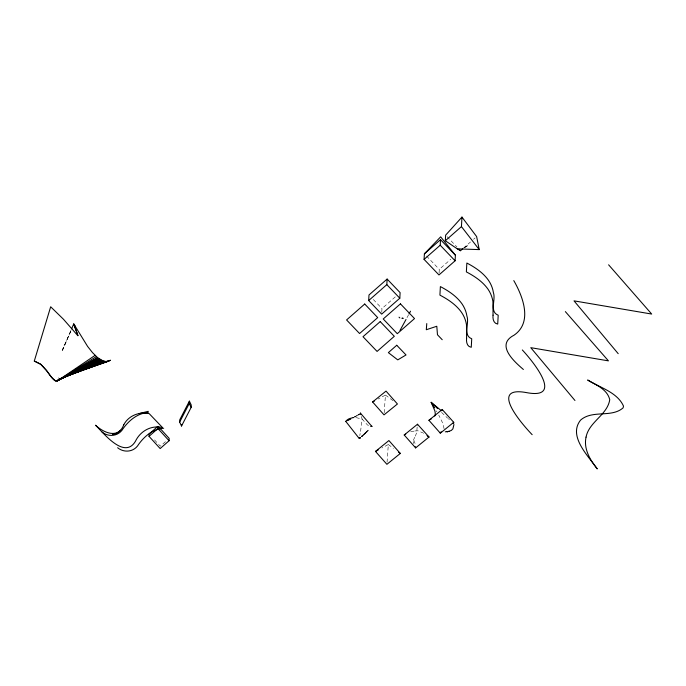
<?xml version="1.0" encoding="UTF-8"?>
<svg xmlns="http://www.w3.org/2000/svg" width="686" height="686" viewBox="0 0 686 686"><rect width="100%" height="100%" fill="white"/><g stroke="black" fill="none" stroke-linecap="round" stroke-linejoin="round"><path stroke-width="0.51" stroke-dasharray="3.43 2.57" d="M381.776 312.276L381.982 308.554L396.174 296.103M439.074 273.079L439.28 269.358L450.796 259.257M384.169 412.783L385.446 395.067L378.115 399.012M387.05 462.235L388.327 444.528L381.913 447.975M444.082 428.716L442.985 423.656L438.757 415.081M417.131 427.044L416.728 432.703L414.876 437.068M360.562 431.408L362.122 419.086L361.333 416.471M359.79 435.576L360.176 433.501M58.61 378.535L58.782 377.686M413.461 439.983L414.764 437.256M62.503 350.477L71.207 329.872M62.306 350.306L71.215 330.189L62.152 350.22M407.012 317.627L408.522 314.865M165.48 441.664L160.292 446.217L153.33 438.577M463.582 248.032L470.493 241.969M473.563 239.277L475.098 237.931M464.508 247.886L468.495 245.048L464.105 247.655M410.691 431.803L414.798 430.971M414.893 430.954L417.971 430.799L422.773 432.832M356.043 417.603L362.122 419.086L367.276 424.737A38.956 9.184 68.1 0 0 369.643 426.22M423.159 433.046L423.631 433.312M385.446 395.067L393.155 400.804M388.327 444.528L393.464 448.352M448.978 419.42L449.416 419.823M448.035 418.546L448.515 418.992M441.552 412.389L444.451 415.167A47.317 3.996 45.3 0 0 447.538 418.083M447.04 236.653L456.962 247.029M426.521 256.024L439.28 269.358M373.321 299.508L381.982 308.554M436.356 410.905L436.862 411.772M413.752 443.585L413.195 441.613M415.099 443.439A10.787 5.625 35.1 0 1 413.915 440.163"/><path stroke-width="1.03" d="M453.943 424.488L452.906 428.844L451.319 430.439L448.473 431.494L449.098 431.365M158.749 426.949L169.193 438.405L169.065 440.746L160.164 448.558L149.025 436.33L149.154 433.989L157.317 426.829M169.065 440.746L157.926 428.527L158.012 426.958M179.663 422.087L179.783 419.746L189.396 401.147L191.265 405.083L191.137 407.424L181.533 426.015L179.663 422.087L189.267 403.488L189.396 401.147M181.533 426.015L181.619 424.454M368.691 300.554L368.991 294.98L387.127 279.065L400.118 292.639L399.809 298.221L381.673 314.128L368.691 300.554L386.827 284.639L387.127 279.065M424.085 259.377L424.394 253.803L440.669 236.833L455.401 255.209L455.101 260.783L438.971 274.94L424.085 259.377L440.215 245.228L440.515 239.654L455.401 255.209M445.325 240.752L445.626 235.169L461.961 217.093L476.633 236.576L479.222 249.61L457.313 248.855L445.325 240.752L461.446 226.594L461.961 217.093M426.778 323.578L426.298 329.734L436.793 326.262L437.479 334.768L442.221 339.724M417.594 424.377L429.033 437.025L415.63 447.898L404.217 435.001L417.628 424.128M442.298 409.602L453.738 422.319A8.824 0.746 45.3 0 0 453.669 422.542L453.755 422.799M417.568 424.505L417.5 424.977M442.273 409.765L442.093 410.562M359.37 437.994L359.293 438.568L345.838 421.47M46.331 370.226L40.474 364.043L34.3 361.042L50.67 306.779L63.464 319.256L77.904 335.746L73.882 324.135L87.602 346.413L92.516 352.638L97.686 357.706L102.926 360.845L105.507 361.445L108.028 361.273L110.472 360.236L88.177 367.765M71.618 328.886L73.694 323.981L75.383 326.527M434.761 416.076L435.31 413.95L434.924 411.008L431.142 402.305L441.432 410.777M399.981 330.506L406.009 319.47M409.028 313.948L410.537 311.187M58.156 379.855C56.861 382.762 53.74 380.035 52.556 378.458M360.973 413.787L371.889 426.435M368.125 430.396L367.79 430.731M367.422 431.1L366.684 431.82M120.625 430.233L117.263 433.029L114.999 434.032M366.547 431.957L366.024 432.463M365.278 433.175L365.475 432.986M365.647 432.823L364.506 433.904M364.926 433.509L363.503 434.83M51.81 377.592L55.566 380.987L57.744 380.533M362.825 435.447L363.16 435.147M362.688 435.576L361.916 436.27M362.277 435.944L361.608 436.545M149.025 436.33L157.926 428.527M424.394 253.803L440.515 239.654M457.313 248.855L460.512 250.733L462.81 248.709M359.473 438.405L359.97 437.977M360.433 437.574L359.704 438.208L360.176 437.797M372.609 401.97L386.021 391.097L397.426 403.994L384.023 414.867L372.609 401.97L374.445 400.984M375.491 451.422L388.902 440.549L400.315 453.446L386.904 464.319L375.491 451.422L378.243 449.947M453.738 422.319L440.326 433.183L428.922 420.295L442.324 409.422M57.272 380.97L95.08 355.365M360.587 413.401L360.39 412.903L360.785 414.567M96.383 356.591L57.513 380.781L97.686 357.706L57.667 380.627L98.998 358.701L57.821 380.438L100.31 359.567L57.958 380.224L101.622 360.279L58.096 379.984L102.926 360.845L59.193 379.307L104.221 361.23L60.291 378.646M359.567 414.044L359.07 414.353M358.898 414.455L358.083 414.944M357.183 415.476L356.308 415.982M355.074 416.676L355.562 416.402M355.279 416.565L354.619 416.934M431.117 419.103L430.319 419.532M353.204 417.705L353.667 417.457M428.922 420.295L429.822 419.806M404.217 435.001L405.726 434.195M350.366 419.189L350.803 418.966M349.423 419.669L349.869 419.446M348.471 420.141L348.917 419.918M347.493 420.629L347.965 420.389M73.762 324.006L75.529 329.006M60.308 378.672L105.507 361.445L63.455 377.214M63.489 377.249L108.028 361.273L69.74 374.505M65.736 375.885L109.263 360.87M372.026 426.28L370.672 426.486M139.095 413.581L148.202 411.334L148.133 412.535C137.569 413.221 129.088 420.346 123.128 428.579C118.747 436.227 108.774 437.565 102.068 432.034M399.038 317.189L399.827 317.918M448.987 431.383L447.049 431.691L447.726 431.623M163.697 428.236C153.132 428.922 144.643 436.047 138.683 444.279C134.31 451.928 124.338 453.257 117.623 447.735M112.444 434.418L114.15 434.161M352.947 417.645L349.628 418.554A24.936 13.609 86.3 0 0 345.761 421.281M447.606 431.631L445.274 431.811M402.776 318.278L401.927 318.253L403.222 318.295M453.695 423.348L453.112 422.996M34.3 361.042L41.109 364.549L47.068 371.22M427.001 435.524L427.55 435.927M427.73 436.064L429.033 437.025M398.6 452.177L400.315 453.446M523.392 369.48C513.925 361.351 495.455 344.784 513.986 335.231C532.919 322.326 522.886 296.446 513.788 280.6M437.651 408.624L431.142 402.305L433.955 406.909M459.088 249.25L460.512 250.733M440.215 245.228L455.101 260.783M386.827 284.639L399.809 298.221M532.165 434.684C522.723 424.891 487.9 385.403 526.582 392.624C565.007 399.921 531.916 360.253 522.329 349.963M608.602 264.796L651.7 314.059L574.01 300.854L618.206 353.676M565.35 311.607L608.448 360.87L530.758 347.665L574.954 400.487M52.308 378.175L51.056 376.648M51.553 377.283L50.292 375.662M461.446 226.594L479.222 249.61M50.798 376.322L48.792 373.613M46.579 370.551L48.543 373.27M50.044 375.319L47.317 371.563M434.229 407.355L434.504 407.81M189.267 403.488L191.137 407.424M75.794 329.649L77.972 335.574M440.215 433.08A7.435 3.687 53 0 1 441.201 431.863M415.184 446.595A4.896 3.001 31 0 1 415.596 447.889M466.591 338.387C466.163 341.945 466.995 346.687 471.265 347.296L471.728 338.764C462.681 335.334 469.524 323.252 466.943 316.212A31.865 30.518 3.1 0 0 462.004 303.855C456.576 296.18 448.567 290.915 440.378 286.585L439.915 295.117C448.112 299.439 456.113 304.713 461.541 312.379A31.865 30.518 3.1 0 1 466.489 324.744L466.591 338.387M493.045 315.174C492.617 318.733 493.448 323.475 497.719 324.084L498.199 315.2C489.152 311.778 495.995 299.688 493.414 292.648A31.865 30.518 3.1 0 0 488.475 280.291C483.047 272.616 475.038 267.351 466.849 263.03L466.369 271.905C474.558 276.226 482.567 281.5 487.995 289.166A31.865 30.518 3.1 0 1 492.934 301.531L493.045 315.174M586.041 437.136C583.469 448.953 590.123 460.066 597.257 468.907C588.502 456.113 567.742 436.296 580.562 420.124C592.472 409.568 611.475 418.091 623.094 407.87L623.505 406.103C617.289 392.178 599.77 387.599 587.653 380.018C595.937 384.923 607.367 389.254 609.743 399.698C607.41 415.004 589.025 421.71 586.041 437.136M123.772 424.763C118.455 439.117 103.998 433.08 95.534 425.209C103.2 432.626 124.226 459.86 135.382 441.39C140.176 431.177 151.246 424.84 162.531 427.584L149.188 413.632C139.301 411.506 128.531 415.596 123.772 424.763M364.72 304.035L346.584 319.95L359.575 333.525L377.712 317.609L364.72 304.035M380.224 321.597L363.005 336.715L377.077 351.421L394.304 336.312L380.224 321.597M400.444 303.864L383.217 318.973L397.288 333.688L414.515 318.57L400.444 303.864M396.748 345.264L388.362 352.63L397.76 359.884L406.018 354.954L396.748 345.264"/></g></svg>
